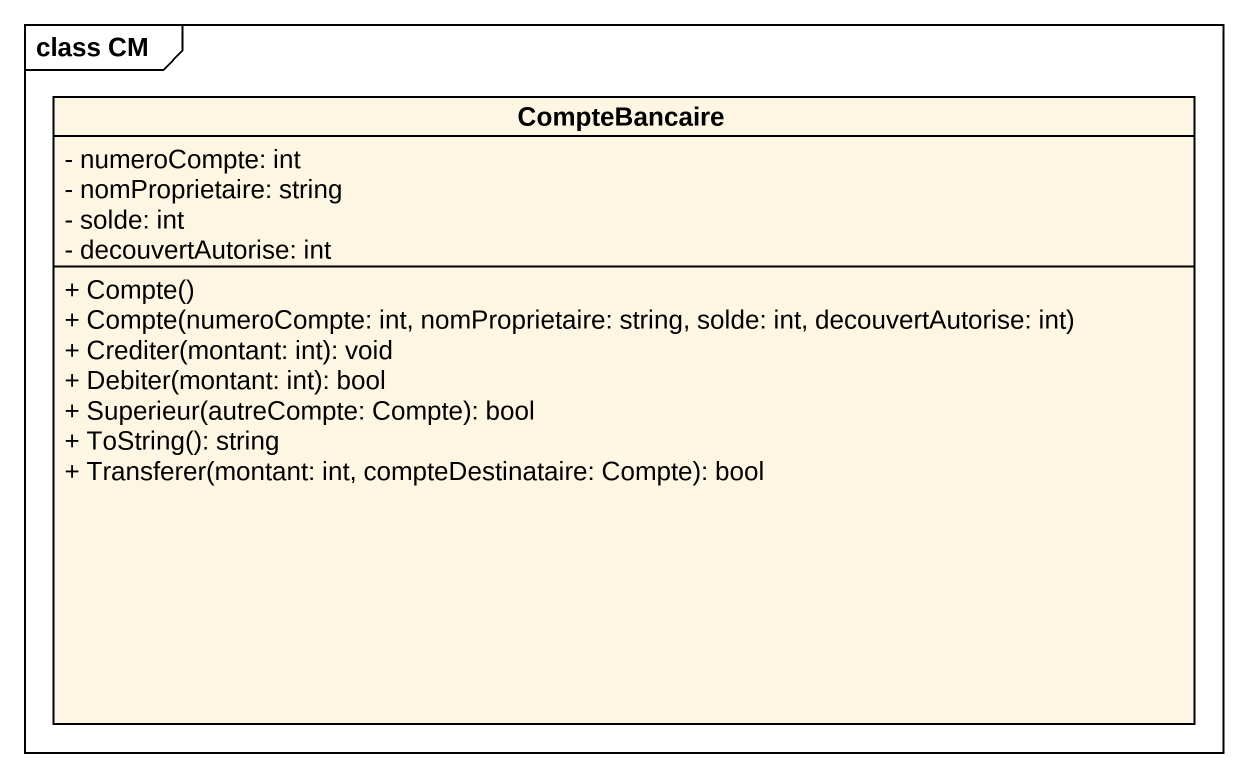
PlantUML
@startuml
mainframe class CM
hide circle
hide empty members
skinparam classAttributeIconSize 0
class CompteBancaire {
  - numeroCompte: int
  - nomProprietaire: string
  - solde: int
  - decouvertAutorise: int
  + Compte()
  + Compte(numeroCompte: int, nomProprietaire: string, solde: int, decouvertAutorise: int)
  + Crediter(montant: int): void
  + Debiter(montant: int): bool
  + Superieur(autreCompte: Compte): bool
  + ToString(): string
  + Transferer(montant: int, compteDestinataire: Compte): bool
}
@enduml
